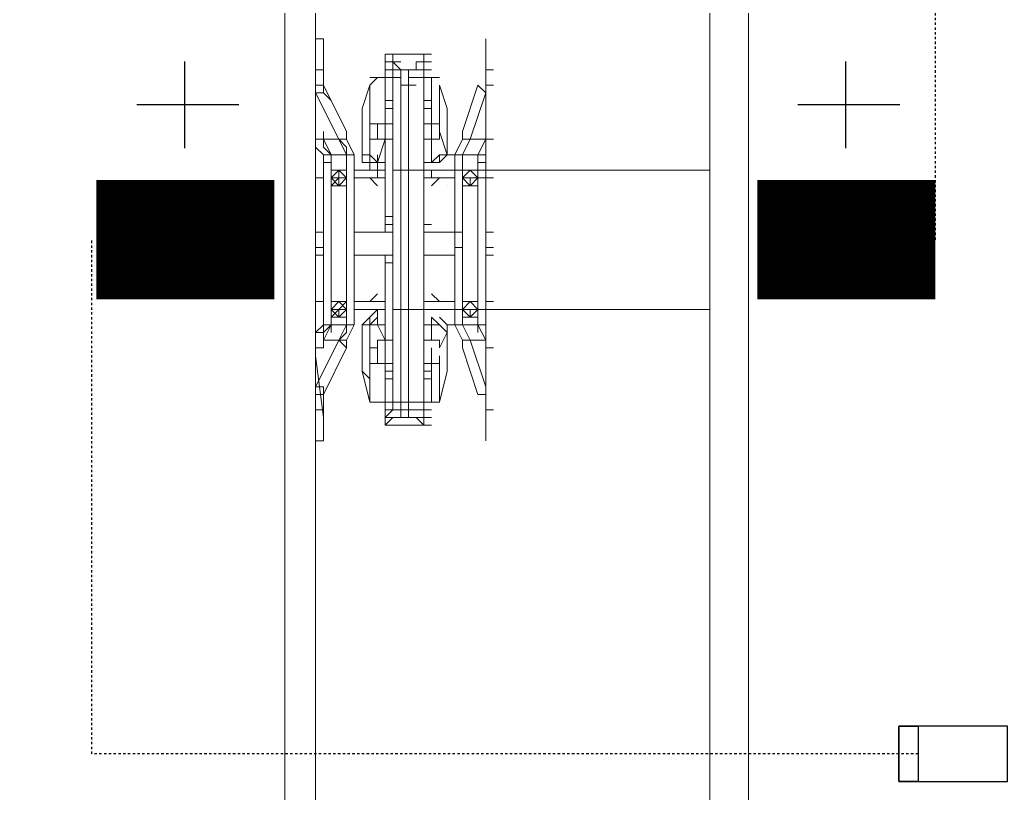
# Model space of a CAD drawing. Header units: feet. Extents: x -13743 to 68376, y -48 to 67763.
# Drawn here: x 3344.33 to 3385.46, y 2440.5 to 2472.91 of the extents above; entities that cross this region are included whole.
import ezdxf

# ---------------------------------------------------------------- set-up
doc = ezdxf.new("R2010")
doc.units = ezdxf.units.FT
doc.header["$MEASUREMENT"] = 0
doc.linetypes.add('HIDDEN', pattern=[0.375, 0.25, -0.125])
for name, color, linetype in [('E-HARN-COMP', 8, 'Continuous'), ('E-TRUNK-CABLE-POS', 6, 'HIDDEN'), ('Polarity-Text', 7, 'Continuous')]:
    doc.layers.add(name, color=color, linetype=linetype)

# ---------------------------------------------------------------- blocks, each defined once
blk = doc.blocks.new('A$C47dfd34d')
at = {"lineweight": 5}
for points in [[(5.7781, 0), (5.7781, 0.41332), (5.98142, 0.41332), (5.98142, 0)], [(6.06642, 0.41332), (6.06642, 0), (6.27141, 0), (6.27141, 0.41332)], [(6.06642, 0), (6.06642, 0.41332)], [(5.78476, 0.00667), (5.78476, 0.40665), (5.97476, 0.40665), (5.97476, 0.00667)], [(6.26475, 0.40665), (6.26475, 0.00667), (6.07475, 0.00667), (6.07475, 0.40665)], [(6.07475, 0.00667), (6.07475, 0.40665)], [(5.98142, 0.24999), (5.98309, 0.24999), (5.98309, 0.24332), (5.98309, 0.24999)], [(6.01976, 0.24332), (6.01809, 0.24332), (6.01809, 0.23999), (6.01976, 0.23999), (6.01809, 0.23999), (6.01809, 0.24332), (6.01809, 0.24999), (6.01809, 0.24332)], [(5.99809, 0.24666), (5.99642, 0.24666), (5.99809, 0.24666), (6.00476, 0.24666), (5.99809, 0.24666), (5.99642, 0.24666), (5.99809, 0.24666), (5.99809, 0.24499)], [(5.99642, 0.24499), (5.99642, 0.24332), (5.99809, 0.24332), (5.99976, 0.24332), (5.99809, 0.24332), (5.99976, 0.24332), (5.99809, 0.24332), (5.99976, 0.24332), (5.99809, 0.24332), (5.99642, 0.24332), (5.99642, 0.24499), (5.99642, 0.24666), (5.99642, 0.24499), (5.99809, 0.24499), (5.99976, 0.24332), (5.99976, 0.24166), (5.99976, 0.24332), (5.99809, 0.24499), (5.99642, 0.24499), (5.99642, 0.24666)], [(5.99642, 0.22332), (5.99476, 0.22332), (5.99642, 0.22332), (5.99476, 0.22332), (5.99476, 0.22166), (5.99309, 0.22166), (5.99309, 0.22332), (5.99142, 0.22332), (5.99142, 0.22499), (5.99142, 0.22666), (5.99142, 0.22832), (5.99142, 0.23499), (5.99309, 0.23999), (5.99309, 0.23832), (5.99309, 0.23666), (5.99309, 0.23166), (5.99309, 0.23999), (5.99476, 0.24166), (5.99642, 0.24166), (5.99642, 0.22832), (5.99309, 0.22832), (5.99309, 0.22999), (5.99309, 0.23166), (5.99309, 0.23999), (5.99142, 0.23499), (5.99142, 0.22499), (5.99309, 0.22499), (5.99476, 0.22332), (5.99309, 0.22499), (5.99476, 0.22332)], [(5.99809, 0.22166), (5.99809, 0.24332), (5.99642, 0.24332), (5.99809, 0.24332), (5.99976, 0.24332), (5.99976, 0.19166), (5.99809, 0.19166), (5.99809, 0.17166), (5.99976, 0.17166), (6.00142, 0.17166), (6.00142, 0.16999), (6.00309, 0.16999), (6.00476, 0.16999), (6.00309, 0.16999), (6.00142, 0.16999), (6.00309, 0.16999), (6.00142, 0.16999), (6.00309, 0.16999), (6.00142, 0.16999), (5.99976, 0.16999), (5.99809, 0.16999), (5.99976, 0.16999), (6.00142, 0.16999), (5.99976, 0.16999), (6.00142, 0.16999), (6.00309, 0.16999), (6.00142, 0.16999), (5.99976, 0.16999), (5.99809, 0.16999), (5.99976, 0.16999), (6.00142, 0.16999), (6.00142, 0.17166), (5.99976, 0.17166), (5.99976, 0.16833), (5.99809, 0.16833), (5.99642, 0.16666), (5.99809, 0.16666), (5.99642, 0.16666), (5.99809, 0.16833), (5.99976, 0.16833), (5.99976, 0.17166), (6.00142, 0.17166), (6.00309, 0.17166), (6.00142, 0.17166), (6.00142, 0.16999), (5.99976, 0.16999), (5.99809, 0.16999), (5.99642, 0.16999), (5.99642, 0.16833), (5.99809, 0.16833), (5.99642, 0.16666), (5.99809, 0.16833), (5.99976, 0.16833), (5.99976, 0.17166), (6.00142, 0.17166), (6.00142, 0.22166), (5.99976, 0.22166), (5.99976, 0.19166), (5.99809, 0.19166)], [(5.99642, 0.24332), (5.99642, 0.23499)], [(5.99642, 0.24332), (5.99809, 0.24332), (5.99809, 0.24166), (5.99809, 0.24332), (5.99642, 0.24332), (5.99642, 0.23499)], [(5.99642, 0.24332), (5.99642, 0.23499)], [(5.99976, 0.24166), (5.99976, 0.22166), (5.99809, 0.22166), (5.99809, 0.24166)], [(5.99809, 0.19166), (5.99809, 0.22166), (6.00142, 0.22166), (6.00142, 0.23999), (6.00309, 0.23999), (6.00142, 0.23999), (6.00142, 0.22166), (5.99976, 0.22166), (5.99976, 0.24166), (5.99809, 0.24166), (5.99809, 0.22166), (5.99809, 0.19166), (5.99976, 0.19166), (5.99976, 0.22166), (5.99976, 0.19166)], [(5.99976, 0.24166), (5.99976, 0.22166), (5.99809, 0.22166), (5.99809, 0.24166)], [(6.00142, 0.23999), (5.99976, 0.23999), (6.00142, 0.23999), (6.00142, 0.24332)], [(6.00142, 0.24332), (5.99976, 0.24332)], [(6.00642, 0.23166), (6.00642, 0.24166), (6.00476, 0.24166), (6.00642, 0.24166), (6.00642, 0.23166), (6.00642, 0.22832), (6.00809, 0.22832), (6.00809, 0.22999), (6.00809, 0.23166), (6.00809, 0.22999), (6.00809, 0.22832), (6.00642, 0.22832), (6.00642, 0.22332), (6.00809, 0.22332), (6.00809, 0.22499), (6.00976, 0.22499), (6.00976, 0.23499), (6.00809, 0.23999), (6.00809, 0.23166), (6.00642, 0.23166), (6.00476, 0.23166)], [(6.00809, 0.24166), (6.00642, 0.24166)], [(5.98309, 0.18833), (5.98476, 0.18833), (5.98309, 0.18833), (5.98309, 0.22332), (5.98476, 0.22332), (5.98476, 0.22499), (5.98809, 0.22499), (5.98642, 0.22832), (5.98809, 0.22832), (5.98976, 0.22499), (5.98809, 0.22499), (5.98809, 0.22166), (5.98809, 0.21999), (5.98809, 0.21832), (5.98809, 0.19333), (5.98809, 0.21832), (5.98809, 0.19333), (5.98642, 0.19333), (5.98476, 0.19333), (5.98476, 0.19166), (5.98642, 0.18999), (5.98642, 0.19166), (5.98809, 0.19166), (5.98809, 0.19333), (5.98642, 0.19333), (5.98476, 0.19333), (5.98476, 0.19166), (5.98642, 0.18999), (5.98642, 0.19166), (5.98809, 0.19166), (5.98809, 0.19333), (5.98809, 0.21832), (5.98642, 0.21832), (5.98809, 0.21832), (5.98809, 0.21999), (5.98642, 0.21999), (5.98809, 0.21999), (5.98809, 0.22166), (5.98642, 0.22166), (5.98809, 0.22166), (5.98809, 0.22499), (5.98976, 0.22499), (5.98809, 0.22832), (5.98809, 0.22999), (5.98809, 0.22832), (5.98642, 0.22832), (5.98809, 0.22832), (5.98809, 0.22999), (5.98309, 0.23999), (5.98309, 0.23832), (5.98142, 0.23832), (5.98642, 0.22832), (5.98809, 0.22832), (5.98976, 0.22499), (5.98809, 0.22499), (5.98809, 0.22166), (5.98809, 0.21999), (5.98642, 0.21999), (5.98642, 0.21832), (5.98476, 0.21999), (5.98476, 0.22166), (5.98476, 0.21999), (5.98642, 0.21999), (5.98642, 0.21832), (5.98476, 0.21999), (5.98476, 0.21832), (5.98476, 0.19333), (5.98476, 0.19166), (5.98476, 0.18999), (5.98642, 0.18999), (5.98809, 0.18999), (5.98809, 0.18833), (5.98976, 0.18833), (5.98809, 0.18499), (5.98642, 0.18499), (5.98142, 0.17499), (5.98309, 0.17499), (5.98309, 0.17333), (5.98809, 0.18333), (5.98642, 0.18499), (5.98809, 0.18833), (5.98476, 0.18833)], [(6.00142, 0.23999), (5.99976, 0.23999)], [(6.00976, 0.22499), (6.00809, 0.22332), (6.00976, 0.22499), (6.00976, 0.23499), (6.00809, 0.23999), (6.00809, 0.23166), (6.00642, 0.23166), (6.00642, 0.22832), (6.00642, 0.22332), (6.00476, 0.22332), (6.00642, 0.22332), (6.00809, 0.22332), (6.00809, 0.22499), (6.00976, 0.22499), (6.00809, 0.22999)], [(5.99642, 0.23666), (5.99809, 0.23666)], [(5.99642, 0.21166), (5.99642, 0.23499), (5.99809, 0.23499), (5.99642, 0.23499)], [(6.00642, 0.23666), (6.00476, 0.23666), (6.00476, 0.21166), (6.00476, 0.20832), (6.00476, 0.21166), (6.00476, 0.20999), (6.00476, 0.21166), (6.00476, 0.23499), (6.00642, 0.23499), (6.00476, 0.23499), (6.00476, 0.21166), (6.00476, 0.20999), (6.00476, 0.21166), (6.00476, 0.23666)], [(6.01142, 0.22499), (6.00976, 0.22499), (6.00976, 0.23499), (6.00976, 0.22499), (6.00809, 0.22332), (6.00976, 0.22499)], [(5.99476, 0.23166), (5.99476, 0.22832)], [(5.98809, 0.22832), (5.98809, 0.22999)], [(6.01309, 0.22999), (6.01309, 0.22832)], [(6.00476, 0.22832), (6.00642, 0.22832)], [(6.01642, 0.22332), (6.01642, 0.22499), (6.01809, 0.22499), (6.01809, 0.22666), (6.01809, 0.22499), (6.01642, 0.22499)], [(5.98809, 0.22499), (5.98976, 0.22499), (5.98976, 0.18833), (5.98809, 0.18833), (5.98976, 0.18833), (5.98809, 0.18499), (5.98809, 0.18333), (5.98642, 0.18499), (5.98309, 0.18499), (5.98309, 0.18666), (5.98476, 0.18833), (5.98309, 0.18833), (5.98476, 0.18833), (5.98309, 0.18499), (5.98642, 0.18499), (5.98809, 0.18333), (5.98309, 0.17333), (5.98309, 0.17499), (5.98142, 0.17499), (5.98642, 0.18499), (5.98309, 0.18499), (5.98476, 0.18833), (5.98809, 0.18833), (5.98642, 0.18499), (5.98809, 0.18499), (5.98809, 0.18333), (5.98809, 0.18499), (5.98976, 0.18833), (5.98809, 0.18833), (5.98976, 0.18833), (5.98976, 0.22499)], [(5.98476, 0.22166), (5.98642, 0.22166), (5.98476, 0.22166), (5.98476, 0.22332), (5.98309, 0.22332), (5.98309, 0.18833), (5.98309, 0.18666), (5.98142, 0.18666), (5.98309, 0.18833), (5.98476, 0.18833), (5.98309, 0.18833), (5.98309, 0.22332), (5.98309, 0.22499), (5.98309, 0.22332), (5.98476, 0.22332)], [(6.00809, 0.22499), (6.00642, 0.22332), (6.00642, 0.22499), (6.00642, 0.22332)], [(6.01309, 0.22166), (6.01309, 0.22499), (6.01309, 0.22166), (6.01309, 0.21999), (6.01309, 0.22166), (6.01476, 0.22166)], [(5.98476, 0.21999), (5.98476, 0.22166), (5.98642, 0.22166), (5.98642, 0.21999), (5.98476, 0.21832), (5.98476, 0.21999), (5.98476, 0.21832), (5.98642, 0.21832), (5.98642, 0.21999), (5.98809, 0.21999), (5.98642, 0.22166), (5.98476, 0.22166)], [(5.98642, 0.22166), (5.98476, 0.21999), (5.98642, 0.21832), (5.98809, 0.21999)], [(5.98642, 0.22166), (5.98476, 0.21999), (5.98642, 0.21832), (5.98809, 0.21999)], [(5.98642, 0.22166), (5.98476, 0.21999), (5.98642, 0.21832), (5.98809, 0.21999)], [(5.98642, 0.22166), (5.98476, 0.21999), (5.98642, 0.21832), (5.98809, 0.21999)], [(6.01476, 0.22166), (6.01309, 0.21999), (6.01476, 0.21832), (6.01642, 0.21999)], [(6.01476, 0.22166), (6.01309, 0.21999), (6.01476, 0.21832), (6.01642, 0.21999)], [(5.98142, 0.21999), (5.98309, 0.21999)], [(5.98142, 0.21999), (5.98309, 0.21999)], [(5.98809, 0.21999), (5.98642, 0.21999)], [(5.98976, 0.21999), (5.99642, 0.21999)], [(6.01642, 0.21999), (6.01476, 0.21999)], [(6.01476, 0.21999), (6.01642, 0.21999), (6.01476, 0.21832)], [(5.99642, 0.20832), (5.99642, 0.20999), (5.99642, 0.20832), (5.99642, 0.20999)], [(5.99809, 0.20999), (5.99642, 0.20999)], [(6.00476, 0.20832), (6.00476, 0.20999), (6.00642, 0.20999), (6.00476, 0.20999)], [(5.98309, 0.20832), (5.98142, 0.20832)], [(5.98142, 0.20832), (5.98309, 0.20832)], [(5.98976, 0.20832), (5.98976, 0.20499), (5.98976, 0.20832), (5.99809, 0.20832)], [(5.98976, 0.20832), (5.99809, 0.20832), (5.98976, 0.20832), (5.98976, 0.20499)], [(6.01142, 0.20499), (6.01142, 0.20832), (6.00476, 0.20832), (6.01142, 0.20832), (6.01309, 0.20832), (6.01142, 0.20832)], [(6.01976, 0.20832), (6.01809, 0.20832)], [(6.01976, 0.20832), (6.01809, 0.20832)], [(5.98309, 0.20499), (5.98142, 0.20499)], [(5.98309, 0.20499), (5.98142, 0.20499)], [(5.98309, 0.20333), (5.98142, 0.20333)], [(5.98309, 0.20333), (5.98142, 0.20333)], [(5.99809, 0.20333), (5.99642, 0.20333), (5.99809, 0.20333), (5.99642, 0.20333), (5.99809, 0.20333), (5.98976, 0.20333)], [(5.99809, 0.20333), (5.98976, 0.20333), (5.99809, 0.20333), (5.99642, 0.20333), (5.99809, 0.20333), (5.99642, 0.20333), (5.99809, 0.20333), (5.99642, 0.20333)], [(5.99809, 0.16833), (5.99976, 0.16833), (5.99809, 0.16833), (5.99642, 0.16666), (5.99642, 0.20333), (5.99642, 0.19999), (5.99642, 0.20166), (5.99642, 0.19999), (5.99642, 0.19833), (5.99642, 0.19499), (5.99642, 0.17999), (5.99642, 0.17666), (5.99642, 0.17833), (5.99642, 0.16833)], [(5.99642, 0.20333), (5.99642, 0.19999), (5.99642, 0.20333), (5.99809, 0.20333), (5.99642, 0.20333), (5.99809, 0.20333), (5.99642, 0.20333), (5.99642, 0.19999), (5.99642, 0.17833), (5.99809, 0.17833), (5.99642, 0.17833), (5.99642, 0.19999), (5.99642, 0.20166)], [(5.99642, 0.19999), (5.99642, 0.20333)], [(6.01976, 0.20499), (6.01809, 0.20499)], [(6.01976, 0.20333), (6.01809, 0.20333)], [(5.99476, 0.19499), (5.99309, 0.19333)], [(5.98309, 0.19333), (5.98142, 0.19333)], [(5.98309, 0.19333), (5.98142, 0.19333)], [(5.98642, 0.19166), (5.98809, 0.19333), (5.98476, 0.19333), (5.98642, 0.19333), (5.98809, 0.19166), (5.98642, 0.19166), (5.98476, 0.18999)], [(5.98642, 0.19333), (5.98476, 0.19166), (5.98642, 0.18999), (5.98809, 0.19166)], [(5.98642, 0.19333), (5.98476, 0.19166), (5.98642, 0.18999), (5.98809, 0.19166)], [(5.98642, 0.19333), (5.98476, 0.19166), (5.98642, 0.18999), (5.98809, 0.19166)], [(5.98642, 0.19333), (5.98476, 0.19166), (5.98642, 0.18999), (5.98809, 0.19166)], [(5.99642, 0.19333), (5.98976, 0.19333)], [(5.99642, 0.19333), (5.98976, 0.19333)], [(6.01142, 0.19333), (6.00476, 0.19333)], [(6.01476, 0.19333), (6.01309, 0.19166), (6.01476, 0.18999), (6.01642, 0.19166)], [(6.01476, 0.19333), (6.01309, 0.19166), (6.01476, 0.18999), (6.01642, 0.19166)], [(6.01976, 0.19333), (6.01809, 0.19333)], [(5.98809, 0.19166), (5.98642, 0.19166)], [(5.99809, 0.19166), (5.99809, 0.17166), (5.99976, 0.17166), (5.99976, 0.19166), (6.00142, 0.19166), (5.99976, 0.19166), (5.99976, 0.17166), (5.99809, 0.17166)], [(6.01642, 0.19166), (6.01476, 0.19166)], [(5.98476, 0.18833), (5.98309, 0.18833), (5.98142, 0.18666), (5.98309, 0.18833), (5.98476, 0.18833), (5.98476, 0.18666), (5.98476, 0.18833), (5.98476, 0.18999)], [(5.99142, 0.18833), (5.99142, 0.17833), (5.99309, 0.17166), (5.99142, 0.17833), (5.99142, 0.18833), (5.99309, 0.18833), (5.99476, 0.18999), (5.99309, 0.18833), (5.99142, 0.18833), (5.99142, 0.17833)], [(5.99309, 0.18833), (5.99309, 0.18666), (5.99309, 0.18833), (5.99476, 0.18833), (5.99476, 0.18999), (5.99309, 0.18833), (5.99476, 0.18999)], [(6.00476, 0.18833), (6.00642, 0.18833), (6.00642, 0.18999), (6.00809, 0.18833), (6.00642, 0.18999), (6.00642, 0.18833)], [(6.00642, 0.18999), (6.00809, 0.18833)], [(5.99309, 0.18833), (5.99142, 0.18833), (5.99142, 0.17833), (5.99142, 0.18833)], [(6.00642, 0.18499), (6.00476, 0.18499), (6.00642, 0.18499), (6.00809, 0.18499), (6.00809, 0.18333), (6.00976, 0.18666), (6.00809, 0.18833), (6.00642, 0.18833)], [(6.00809, 0.18333), (6.00976, 0.18666), (6.00809, 0.18833), (6.00642, 0.18833), (6.00642, 0.18499), (6.00809, 0.18499)], [(6.00809, 0.17166), (6.00976, 0.17833), (6.00976, 0.18833), (6.00976, 0.18666), (6.00976, 0.18833), (6.00976, 0.17833)], [(6.01809, 0.18666), (6.01809, 0.18833), (6.01642, 0.18833), (6.01809, 0.18499), (6.01476, 0.18499), (6.01809, 0.17499), (6.01809, 0.17333), (6.01642, 0.17333), (6.01309, 0.18333), (6.01309, 0.18499), (6.01476, 0.18499), (6.01309, 0.18833), (6.01809, 0.18833), (6.01809, 0.18666), (6.01809, 0.18833)], [(5.98142, 0.18333), (5.98309, 0.18333), (5.98309, 0.18499), (5.98309, 0.18333)], [(5.98142, 0.18333), (5.98309, 0.18333), (5.98309, 0.18499), (5.98309, 0.18333)], [(6.01809, 0.18333), (6.01809, 0.18499), (6.01809, 0.18333), (6.01976, 0.18333)], [(5.99476, 0.18333), (5.99476, 0.17999)], [(6.00476, 0.17999), (6.00642, 0.17999), (6.00642, 0.18333), (6.00642, 0.17999)], [(5.99309, 0.17166), (5.99309, 0.17999), (5.99642, 0.17999), (5.99642, 0.17166)], [(5.99309, 0.17166), (5.99309, 0.17999), (5.99642, 0.17999), (5.99642, 0.17166)], [(6.00476, 0.17166), (6.00476, 0.16833), (6.00642, 0.16833), (6.00476, 0.16833), (6.00476, 0.16999), (6.00642, 0.16999), (6.00476, 0.16999), (6.00476, 0.16833), (6.00476, 0.17166), (6.00642, 0.17166), (6.00642, 0.17999), (6.00809, 0.17999), (6.00809, 0.18166), (6.00809, 0.17999), (6.00809, 0.17166), (6.00642, 0.17166)], [(6.00809, 0.17166), (6.00642, 0.17166), (6.00642, 0.17999), (6.00809, 0.17999)], [(5.99642, 0.17833), (5.99642, 0.16833)], [(5.99809, 0.17666), (5.99642, 0.17666)], [(5.98142, 0.17333), (5.98309, 0.17333), (5.98309, 0.17166), (5.98309, 0.17333)], [(6.01809, 0.17333), (6.01809, 0.17166), (6.01809, 0.16999), (6.01809, 0.16333), (6.01809, 0.17166)], [(6.01976, 0.16999), (6.01809, 0.16999)], [(6.00142, 0.16833), (5.99976, 0.16833), (5.99809, 0.16833), (5.99976, 0.16833)], [(6.00309, 0.16833), (6.00476, 0.16666), (6.00642, 0.16666), (6.00476, 0.16666)]]:
    blk.add_lwpolyline(points, close=True, dxfattribs=at)
for points in [[(5.98309, 0.24332), (5.98309, 0.24999), (5.98142, 0.24999)], [(5.98309, 0.24332), (5.98309, 0.24999), (5.98142, 0.24999)], [(6.01809, 0.24999), (6.01809, 0.16333)], [(6.00142, 0.24166), (6.00309, 0.24166), (6.00142, 0.24166), (6.00142, 0.24332), (6.00309, 0.24332), (6.00309, 0.24499), (6.00309, 0.24332), (6.00142, 0.24332), (5.99976, 0.24332), (5.99809, 0.24332), (5.99976, 0.24332), (5.99809, 0.24332), (5.99976, 0.24332), (6.00142, 0.24332), (5.99976, 0.24332), (5.99809, 0.24332), (5.99976, 0.24332), (5.99809, 0.24332), (5.99976, 0.24332), (6.00142, 0.24332), (5.99976, 0.24332), (5.99809, 0.24499), (5.99642, 0.24499), (5.99809, 0.24499), (5.99642, 0.24499), (5.99642, 0.24666), (5.99642, 0.24499), (5.99809, 0.24499), (5.99976, 0.24332), (5.99976, 0.24166), (5.99809, 0.24166), (5.99642, 0.24166), (5.99309, 0.24166), (5.99642, 0.24166), (5.99809, 0.24166), (5.99809, 0.24332), (5.99642, 0.24332), (5.99642, 0.23499), (5.99642, 0.24499), (5.99809, 0.24499), (5.99976, 0.24332), (5.99809, 0.24332), (5.99809, 0.24499), (5.99809, 0.24666), (6.00309, 0.24666)], [(5.99976, 0.24499), (5.99809, 0.24499), (5.99642, 0.24499), (5.99809, 0.24499), (5.99976, 0.24499), (5.99809, 0.24499), (5.99642, 0.24499), (5.99809, 0.24499), (5.99642, 0.24499), (5.99642, 0.24666), (5.99809, 0.24666), (5.99642, 0.24666), (5.99642, 0.24499), (5.99642, 0.24666), (5.99809, 0.24666), (6.00476, 0.24666), (6.00476, 0.24499), (6.00642, 0.24499), (6.00476, 0.24499), (6.00476, 0.24666), (6.00642, 0.24666)], [(5.99642, 0.24666), (5.99809, 0.24666), (5.99809, 0.24499), (5.99976, 0.24332), (6.00142, 0.24332), (6.00309, 0.24332), (6.00142, 0.24332), (6.00309, 0.24332), (6.00309, 0.24499), (6.00476, 0.24499), (6.00476, 0.24666), (6.00476, 0.24499), (6.00309, 0.24499), (6.00476, 0.24499), (6.00476, 0.24666), (6.00476, 0.24499), (6.00476, 0.24666), (6.00476, 0.24499), (6.00309, 0.24499), (6.00309, 0.24332), (6.00142, 0.24332), (6.00142, 0.24166), (6.00309, 0.24166), (6.00142, 0.24166), (6.00142, 0.24332), (6.00309, 0.24332), (6.00142, 0.24332), (5.99976, 0.24332), (6.00142, 0.24332), (5.99976, 0.24332), (6.00142, 0.24332), (6.00309, 0.24332), (6.00476, 0.24332), (6.00476, 0.24166), (6.00476, 0.24332), (6.00476, 0.24499), (6.00476, 0.24332), (6.00309, 0.24332), (6.00142, 0.24332), (6.00142, 0.23999), (6.00142, 0.24332), (5.99976, 0.24332), (6.00142, 0.24332), (5.99976, 0.24332), (6.00142, 0.24332), (5.99976, 0.24332), (6.00142, 0.24332), (5.99976, 0.24332), (5.99809, 0.24332), (5.99976, 0.24332), (5.99809, 0.24499), (5.99976, 0.24332), (5.99809, 0.24332), (5.99642, 0.24332), (5.99642, 0.24499)], [(5.99642, 0.24499), (5.99642, 0.24499)], [(5.99642, 0.24499), (5.99642, 0.24499)], [(5.99642, 0.24499), (5.99642, 0.24499)], [(6.00476, 0.24499), (6.00476, 0.24499)], [(6.00476, 0.24499), (6.00476, 0.24499)], [(6.00476, 0.24499), (6.00476, 0.24499)], [(6.00476, 0.24499), (6.00476, 0.24499)], [(5.98142, 0.24332), (5.98309, 0.24332), (5.98142, 0.24332)], [(5.98309, 0.18666), (5.98309, 0.18833), (5.98309, 0.18666), (5.98309, 0.18833), (5.98476, 0.18833), (5.98809, 0.18833), (5.98642, 0.18499), (5.98809, 0.18666), (5.98809, 0.18833), (5.98476, 0.18833), (5.98476, 0.18999), (5.98642, 0.18999), (5.98809, 0.18999), (5.98809, 0.19166), (5.98809, 0.19333), (5.98642, 0.19333), (5.98476, 0.19333), (5.98476, 0.21832), (5.98476, 0.19333), (5.98642, 0.19333), (5.98809, 0.19333), (5.98809, 0.19166), (5.98642, 0.19166), (5.98809, 0.19166), (5.98642, 0.19166), (5.98809, 0.19166), (5.98642, 0.19166), (5.98809, 0.19166), (5.98642, 0.19166), (5.98809, 0.19166), (5.98642, 0.19166), (5.98476, 0.19166), (5.98476, 0.19333), (5.98476, 0.21832), (5.98476, 0.21999), (5.98476, 0.22166), (5.98476, 0.22332), (5.98476, 0.22499), (5.98309, 0.22499), (5.98142, 0.22666), (5.98309, 0.22499), (5.98476, 0.22499), (5.98309, 0.22832), (5.98142, 0.22832), (5.98309, 0.22832), (5.98142, 0.22832), (5.98309, 0.22832), (5.98309, 0.22999), (5.98309, 0.22832), (5.98642, 0.22832), (5.98809, 0.22832), (5.98809, 0.22999), (5.98309, 0.23999), (5.98142, 0.23999), (5.98309, 0.23999), (5.98309, 0.24332), (5.98309, 0.23999), (5.98309, 0.23832), (5.98142, 0.23832), (5.98642, 0.22832), (5.98809, 0.22499), (5.98476, 0.22499), (5.98476, 0.22332), (5.98476, 0.22166), (5.98476, 0.21999), (5.98476, 0.21832), (5.98642, 0.21832), (5.98476, 0.21832), (5.98642, 0.21832), (5.98809, 0.21832), (5.98809, 0.21999), (5.98809, 0.22166), (5.98642, 0.22166), (5.98476, 0.22166), (5.98476, 0.21999), (5.98476, 0.21832), (5.98642, 0.21832), (5.98809, 0.21832), (5.98809, 0.21999), (5.98809, 0.22166), (5.98642, 0.22166), (5.98809, 0.22166), (5.98809, 0.21999), (5.98642, 0.21999), (5.98809, 0.21999), (5.98642, 0.21999), (5.98476, 0.21999), (5.98642, 0.21832), (5.98642, 0.21999), (5.98809, 0.21999), (5.98809, 0.22166), (5.98642, 0.22166), (5.98476, 0.22166), (5.98642, 0.22166), (5.98809, 0.22166), (5.98809, 0.22499), (5.98976, 0.22499), (5.98976, 0.18833), (5.98809, 0.18833), (5.98809, 0.18999), (5.98642, 0.18999), (5.98476, 0.18999), (5.98476, 0.19166), (5.98476, 0.19333), (5.98642, 0.19333), (5.98476, 0.19333)], [(5.98142, 0.24332), (5.98309, 0.24332), (5.98142, 0.24332)], [(5.98142, 0.24332), (5.98309, 0.24332), (5.98142, 0.24332)], [(5.98142, 0.24332), (5.98309, 0.24332), (5.98142, 0.24332)], [(5.98309, 0.24332), (5.98309, 0.23999)], [(5.98309, 0.24332), (5.98309, 0.23999)], [(5.99309, 0.24166), (5.99642, 0.24166), (5.99642, 0.23166), (5.99309, 0.23166), (5.99309, 0.23999), (5.99142, 0.23499), (5.99142, 0.22499), (5.99309, 0.22499), (5.99309, 0.22999), (5.99309, 0.22832), (5.99642, 0.22832), (5.99476, 0.22332), (5.99309, 0.22332), (5.99309, 0.22499), (5.99476, 0.22332), (5.99476, 0.22499), (5.99476, 0.22332), (5.99309, 0.22499), (5.99476, 0.22332), (5.99309, 0.22499), (5.99142, 0.22499), (5.99142, 0.23499), (5.99142, 0.22499), (5.99309, 0.22499), (5.99309, 0.22666), (5.99309, 0.22499), (5.99309, 0.22166), (5.99642, 0.22166), (5.99476, 0.22166), (5.99476, 0.21999), (5.99642, 0.21999), (5.98976, 0.21999), (5.99309, 0.21999), (5.99476, 0.21832), (5.99309, 0.21999), (5.98976, 0.21999), (5.99642, 0.21999), (5.99476, 0.21999), (5.99476, 0.22166), (5.99642, 0.22166), (5.99476, 0.22166), (5.99642, 0.22166), (5.99476, 0.22166), (5.99642, 0.22166), (5.99476, 0.22166), (5.99642, 0.22166), (5.98976, 0.22166), (5.99642, 0.22166), (5.99476, 0.22166), (5.99642, 0.22166)], [(5.99809, 0.23166), (5.99642, 0.23166), (5.99809, 0.23166), (5.99642, 0.23166), (5.99309, 0.23166), (5.99309, 0.22999), (5.99309, 0.22332), (5.99476, 0.22332), (5.99642, 0.22832), (5.99476, 0.22332), (5.99309, 0.22332), (5.99309, 0.22999), (5.99309, 0.22332), (5.99476, 0.22332), (5.99642, 0.22832), (5.99809, 0.22832), (5.99642, 0.22832), (5.99309, 0.22832), (5.99309, 0.22999), (5.99309, 0.23166), (5.99642, 0.23166), (5.99642, 0.24166), (5.99642, 0.23166), (5.99309, 0.23166), (5.99309, 0.22999), (5.99309, 0.22832), (5.99642, 0.22832), (5.99809, 0.22832)], [(6.00309, 0.16666), (5.99809, 0.16666), (5.99976, 0.16666), (5.99809, 0.16666), (5.99642, 0.16666), (5.99809, 0.16833), (5.99976, 0.16833), (5.99809, 0.16833), (5.99642, 0.16666), (5.99809, 0.16666), (5.99976, 0.16666), (5.99809, 0.16666), (6.00476, 0.16666), (6.00309, 0.16833), (6.00142, 0.16833), (5.99976, 0.16833), (5.99976, 0.16999), (6.00142, 0.16999), (6.00309, 0.16999), (6.00142, 0.16999), (5.99976, 0.16999), (5.99809, 0.16999), (5.99976, 0.16999), (6.00142, 0.16999), (6.00309, 0.16999), (6.00142, 0.16999), (6.00309, 0.16999), (6.00476, 0.16999), (6.00309, 0.16999), (6.00142, 0.16999), (5.99976, 0.16999), (5.99809, 0.16999), (5.99976, 0.16999), (5.99809, 0.16999), (5.99976, 0.16999), (6.00142, 0.16999), (6.00142, 0.17166), (6.00309, 0.17166), (6.00142, 0.17166), (6.00142, 0.22166), (6.00142, 0.24166), (6.00476, 0.24166), (6.00476, 0.22166), (6.00142, 0.22166), (6.00142, 0.19166), (6.00476, 0.19166), (6.00476, 0.22166), (6.00642, 0.22166), (6.00809, 0.22166), (6.00976, 0.22166), (6.00809, 0.22166), (6.00642, 0.22166), (6.00476, 0.22166), (6.00642, 0.22166), (6.00642, 0.21999), (6.00476, 0.21999), (6.01142, 0.21999), (6.00476, 0.21999)], [(6.06642, 0.22166), (6.00476, 0.22166), (6.00476, 0.19166), (6.00142, 0.19166), (5.99976, 0.19166), (5.99976, 0.17166), (5.99809, 0.17166), (5.99809, 0.19166), (5.99809, 0.22166), (5.99976, 0.22166), (6.00142, 0.22166), (6.00142, 0.23999), (6.00309, 0.23999), (6.00142, 0.23999), (6.00142, 0.22166), (6.00476, 0.22166), (6.00476, 0.24166), (6.00142, 0.24166), (6.00142, 0.22166)], [(6.00142, 0.24332), (6.00309, 0.24332), (6.00142, 0.24332)], [(6.00142, 0.24332), (6.00309, 0.24332)], [(6.00142, 0.24332), (6.00309, 0.24332)], [(6.00142, 0.24332), (6.00309, 0.24332), (6.00142, 0.24332)], [(6.00309, 0.24332), (6.00476, 0.24332), (6.00309, 0.24332), (6.00476, 0.24332), (6.00476, 0.23499), (6.00476, 0.24332), (6.00309, 0.24332), (6.00142, 0.24332)], [(6.00309, 0.24332), (6.00476, 0.24332)], [(6.00309, 0.24332), (6.00476, 0.24332)], [(6.00309, 0.24332), (6.00476, 0.24332)], [(6.00309, 0.24332), (6.00476, 0.24332)], [(6.00476, 0.24332), (6.00642, 0.24332)], [(6.00476, 0.24332), (6.00642, 0.24332)], [(6.00476, 0.24332), (6.00642, 0.24332)], [(6.00476, 0.23499), (6.00476, 0.24332)], [(6.00476, 0.24332), (6.00476, 0.23499)], [(6.00476, 0.24332), (6.00642, 0.24332)], [(6.00476, 0.24332), (6.00642, 0.24332)], [(6.00476, 0.24332), (6.00642, 0.24332)], [(6.01809, 0.24332), (6.01809, 0.24332)], [(5.98476, 0.18666), (5.98476, 0.18833), (5.98309, 0.18833), (5.98309, 0.22332), (5.98309, 0.22499), (5.98309, 0.22332), (5.98476, 0.22332), (5.98476, 0.22499), (5.98809, 0.22499), (5.98642, 0.22832), (5.98809, 0.22666), (5.98809, 0.22499), (5.98476, 0.22499), (5.98309, 0.22666), (5.98309, 0.22832), (5.98476, 0.22832), (5.98642, 0.22832), (5.98809, 0.22832), (5.98809, 0.22999), (5.98642, 0.23332), (5.98476, 0.23666), (5.98309, 0.23832), (5.98309, 0.23999), (5.98309, 0.23832), (5.98142, 0.23832), (5.98642, 0.22832), (5.98809, 0.22832), (5.98976, 0.22499), (5.98809, 0.22499), (5.98976, 0.22499), (5.98976, 0.18833), (5.98809, 0.18833), (5.98809, 0.18999), (5.98809, 0.19166), (5.98642, 0.19166)], [(5.98309, 0.23999), (5.98142, 0.23999)], [(5.98309, 0.23999), (5.98309, 0.23832), (5.98142, 0.23832)], [(5.98309, 0.23999), (5.98142, 0.23999)], [(5.98309, 0.23999), (5.98309, 0.23999)], [(5.98309, 0.23999), (5.98309, 0.23999)], [(5.98309, 0.23999), (5.98309, 0.23999)], [(5.98309, 0.23999), (5.98809, 0.22999), (5.98809, 0.22832), (5.98642, 0.22832)], [(5.99476, 0.22499), (5.99476, 0.22332), (5.99309, 0.22499), (5.99476, 0.22332), (5.99309, 0.22499), (5.99142, 0.22499), (5.99142, 0.23499), (5.99309, 0.23999)], [(5.99476, 0.23999), (5.99476, 0.23999)], [(5.99476, 0.23999), (5.99476, 0.23999)], [(5.99476, 0.23999), (5.99476, 0.23999)], [(6.00976, 0.18833), (6.00976, 0.17833), (6.00976, 0.18833), (6.00809, 0.18999), (6.00976, 0.18833), (6.01142, 0.18833), (6.01309, 0.18833), (6.01142, 0.18833), (6.01309, 0.18499), (6.01476, 0.18499), (6.01809, 0.18499), (6.01642, 0.18833), (6.01642, 0.18666), (6.01642, 0.18833), (6.01642, 0.18999), (6.01642, 0.18833), (6.01809, 0.18833), (6.01809, 0.22332), (6.01809, 0.22499), (6.01809, 0.22332), (6.01642, 0.22332), (6.01809, 0.22332), (6.01809, 0.18833), (6.01642, 0.18833), (6.01309, 0.18833), (6.01476, 0.18499), (6.01309, 0.18499), (6.01309, 0.18333), (6.01642, 0.17333), (6.01809, 0.17333), (6.01809, 0.17499), (6.01476, 0.18499), (6.01309, 0.18499), (6.01309, 0.18333), (6.01309, 0.18499), (6.01142, 0.18833), (6.01309, 0.18833), (6.01309, 0.18999), (6.01309, 0.18833), (6.01142, 0.18833), (6.01142, 0.22499), (6.01309, 0.22499), (6.01142, 0.22499), (6.01309, 0.22832), (6.01476, 0.22832), (6.01809, 0.23832), (6.01642, 0.23999), (6.01309, 0.22999), (6.01309, 0.22832), (6.01476, 0.22832), (6.01309, 0.22499), (6.01642, 0.22499), (6.01809, 0.22832), (6.01476, 0.22832), (6.01809, 0.22832), (6.01809, 0.22999), (6.01809, 0.22832), (6.01976, 0.22832), (6.01809, 0.22832), (6.01642, 0.22499), (6.01309, 0.22499), (6.01476, 0.22832), (6.01309, 0.22832), (6.01309, 0.22999), (6.01642, 0.23999), (6.01809, 0.23832), (6.01476, 0.22832), (6.01309, 0.22832), (6.01142, 0.22499), (6.01309, 0.22499), (6.01142, 0.22499), (6.01142, 0.18833)], [(6.01809, 0.23999), (6.01809, 0.23999)], [(6.01809, 0.23999), (6.01809, 0.23999)], [(5.98642, 0.22832), (5.98142, 0.23832)], [(5.99309, 0.22499), (5.99142, 0.22499), (5.99142, 0.23499), (5.99142, 0.22499), (5.99309, 0.22499), (5.99309, 0.22666)], [(5.99309, 0.23499), (5.99309, 0.23499)], [(5.99309, 0.23499), (5.99309, 0.23499)], [(5.99309, 0.23499), (5.99309, 0.23499)], [(5.99642, 0.23666), (5.99642, 0.20999), (5.99642, 0.23666)], [(5.99642, 0.23666), (5.99809, 0.23666), (5.99642, 0.23666), (5.99642, 0.21166), (5.99809, 0.21166), (5.99642, 0.21166), (5.99642, 0.23666), (5.99642, 0.21166), (5.99809, 0.21166), (5.99642, 0.21166), (5.99642, 0.20832), (5.99642, 0.20999), (5.99642, 0.21166), (5.99642, 0.20999), (5.99809, 0.20999), (5.99642, 0.20999), (5.99809, 0.20999), (5.99642, 0.20999), (5.99809, 0.20999), (5.99642, 0.20999), (5.99642, 0.21166), (5.99642, 0.20999), (5.99809, 0.20999), (5.99642, 0.20999), (5.99642, 0.20832), (5.99642, 0.21166), (5.99642, 0.20999), (5.99642, 0.21166), (5.99642, 0.20832), (5.99642, 0.20999), (5.99642, 0.20832), (5.99642, 0.20999), (5.99809, 0.20999), (5.99642, 0.20999), (5.99642, 0.20832), (5.99642, 0.21166), (5.99642, 0.23499), (5.99809, 0.23499)], [(6.00809, 0.23499), (6.00809, 0.23499)], [(6.00809, 0.23499), (6.00809, 0.23499)], [(5.99476, 0.22832), (5.99476, 0.23166)], [(5.98309, 0.22832), (5.98309, 0.22999)], [(5.98309, 0.22832), (5.98309, 0.22999)], [(5.98309, 0.22832), (5.98476, 0.22499), (5.98309, 0.22499), (5.98142, 0.22666)], [(5.98309, 0.22832), (5.98476, 0.22499), (5.98309, 0.22499), (5.98142, 0.22666)], [(5.98309, 0.22832), (5.98642, 0.22832)], [(5.98309, 0.22832), (5.98642, 0.22832)], [(6.00976, 0.22666), (6.00976, 0.22499)], [(6.00976, 0.22666), (6.00976, 0.22499)], [(5.98642, 0.22499), (5.98642, 0.22499)], [(5.98642, 0.22499), (5.98642, 0.22499)], [(5.98642, 0.22499), (5.98642, 0.22499)], [(5.98642, 0.22499), (5.98642, 0.22499)], [(5.98809, 0.22499), (5.98809, 0.22499)], [(5.98809, 0.22499), (5.98809, 0.22499)], [(5.98809, 0.22499), (5.98809, 0.22499)], [(6.01142, 0.22499), (6.01142, 0.22499)], [(6.01142, 0.22499), (6.01142, 0.22499)], [(6.01309, 0.22499), (6.01309, 0.22499)], [(6.01476, 0.19333), (6.01309, 0.19333), (6.01309, 0.21832), (6.01309, 0.21999), (6.01309, 0.22166), (6.01476, 0.22166), (6.01642, 0.22166), (6.01642, 0.21999), (6.01642, 0.21832), (6.01476, 0.21832), (6.01309, 0.21832), (6.01309, 0.21999), (6.01476, 0.21999), (6.01642, 0.21999), (6.01476, 0.21999), (6.01642, 0.21999), (6.01476, 0.21999), (6.01642, 0.21999), (6.01476, 0.21999), (6.01642, 0.21999), (6.01476, 0.21999), (6.01642, 0.21999), (6.01642, 0.22166), (6.01642, 0.22332)], [(6.01642, 0.22166), (6.01642, 0.22332)], [(5.98476, 0.22166), (5.98476, 0.22166)], [(5.98476, 0.22166), (5.98476, 0.22166)], [(5.98642, 0.22166), (5.98476, 0.22166)], [(5.98476, 0.22166), (5.98642, 0.22166)], [(5.98476, 0.22166), (5.98476, 0.21999)], [(5.98476, 0.22166), (5.98476, 0.22166)], [(5.98476, 0.22166), (5.98476, 0.21999)], [(5.98476, 0.22166), (5.98476, 0.22166)], [(5.98642, 0.22166), (5.98642, 0.22166)], [(5.98642, 0.22166), (5.98642, 0.22166)], [(5.98642, 0.22166), (5.98642, 0.22166)], [(5.98642, 0.22166), (5.98642, 0.22166)], [(5.98642, 0.22166), (5.98642, 0.22166)], [(5.98809, 0.22166), (5.98809, 0.22166)], [(5.98809, 0.22166), (5.98809, 0.22166)], [(5.98809, 0.22166), (5.98809, 0.22166)], [(5.98809, 0.22166), (5.98809, 0.22166)], [(5.99976, 0.16833), (5.99976, 0.19166), (6.00142, 0.19166), (6.00142, 0.22166), (6.00142, 0.19166), (6.00476, 0.19166)], [(6.00142, 0.19166), (6.00142, 0.22166), (6.00142, 0.19166)], [(6.00976, 0.22166), (6.00976, 0.22166)], [(6.01642, 0.22166), (6.01309, 0.22166), (6.01309, 0.21999), (6.01476, 0.21999)], [(6.01309, 0.22166), (6.01309, 0.22166)], [(6.01309, 0.22166), (6.01309, 0.22166)], [(6.01476, 0.22166), (6.01476, 0.22166)], [(6.01642, 0.22166), (6.01642, 0.21999), (6.01476, 0.21832), (6.01476, 0.21999)], [(6.01476, 0.22166), (6.01642, 0.22166), (6.01476, 0.22166)], [(6.01476, 0.22166), (6.01476, 0.22166)], [(6.01642, 0.22166), (6.01642, 0.21999)], [(6.01642, 0.22166), (6.01642, 0.22166)], [(6.01642, 0.22166), (6.01642, 0.22166)], [(5.98476, 0.21999), (5.98476, 0.21999)], [(5.98476, 0.21999), (5.98476, 0.21999)], [(5.98476, 0.21999), (5.98476, 0.21999)], [(5.98476, 0.21999), (5.98476, 0.21999)], [(5.98476, 0.21832), (5.98476, 0.21832)], [(5.98476, 0.21832), (5.98476, 0.21832)], [(5.98476, 0.21832), (5.98476, 0.21832)], [(5.98476, 0.21832), (5.98476, 0.21832)], [(5.98642, 0.21999), (5.98809, 0.21999)], [(5.98642, 0.21999), (5.98809, 0.21999)], [(5.98642, 0.21999), (5.98809, 0.21999)], [(5.98642, 0.21999), (5.98809, 0.21999)], [(5.98642, 0.21999), (5.98809, 0.21999)], [(5.98642, 0.21999), (5.98809, 0.21999)], [(5.98642, 0.21999), (5.98809, 0.21999)], [(5.98642, 0.21999), (5.98809, 0.21999)], [(5.98642, 0.21999), (5.98809, 0.21999)], [(5.98642, 0.21999), (5.98809, 0.21999)], [(5.98642, 0.21999), (5.98809, 0.21999)], [(5.98642, 0.21999), (5.98809, 0.21999)], [(5.98642, 0.21999), (5.98809, 0.21999)], [(5.98642, 0.21999), (5.98809, 0.21999)], [(5.98642, 0.21999), (5.98809, 0.21999)], [(5.98642, 0.21999), (5.98809, 0.21999)], [(5.98642, 0.21999), (5.98809, 0.21999)], [(5.98642, 0.21999), (5.98809, 0.21999)], [(5.98642, 0.21999), (5.98809, 0.21999)], [(5.98642, 0.21999), (5.98809, 0.21999)], [(5.98642, 0.21999), (5.98809, 0.21999)], [(5.98642, 0.21999), (5.98809, 0.21999)], [(5.98642, 0.21999), (5.98809, 0.21999)], [(5.98642, 0.21999), (5.98809, 0.21999)], [(5.98642, 0.21832), (5.98642, 0.21832)], [(5.98642, 0.21832), (5.98642, 0.21832)], [(5.98642, 0.21832), (5.98642, 0.21832)], [(5.98642, 0.21832), (5.98642, 0.21832)], [(5.98809, 0.21999), (5.98809, 0.21999)], [(5.98809, 0.21999), (5.98809, 0.21999)], [(5.98809, 0.21999), (5.98809, 0.21999)], [(5.98809, 0.21999), (5.98809, 0.21999)], [(5.98809, 0.21832), (5.98809, 0.21832)], [(5.98809, 0.21832), (5.98809, 0.21832)], [(5.98809, 0.21832), (5.98809, 0.21832)], [(5.98809, 0.21832), (5.98809, 0.21832)], [(6.01142, 0.21999), (6.00809, 0.21999), (6.00642, 0.21832)], [(6.00976, 0.21832), (6.00976, 0.21832)], [(6.01809, 0.21999), (6.01976, 0.21999), (6.01809, 0.21999), (6.01642, 0.21999), (6.01642, 0.21832), (6.01642, 0.19333), (6.01309, 0.19333), (6.01309, 0.19166), (6.01309, 0.19333), (6.01309, 0.19166), (6.01476, 0.19166), (6.01476, 0.18999), (6.01642, 0.19166), (6.01642, 0.19333), (6.01642, 0.21832), (6.01476, 0.21832), (6.01309, 0.21832), (6.01309, 0.19333), (6.01476, 0.19333), (6.01642, 0.19333), (6.01642, 0.19166), (6.01642, 0.18999), (6.01476, 0.18999), (6.01309, 0.18999), (6.01309, 0.19166), (6.01476, 0.19166), (6.01476, 0.18999), (6.01642, 0.19166), (6.01642, 0.18999), (6.01476, 0.18999), (6.01309, 0.18999), (6.01309, 0.19166), (6.01309, 0.19333), (6.01476, 0.19333), (6.01642, 0.19333), (6.01642, 0.19166), (6.01809, 0.19166), (6.01642, 0.19166), (6.01476, 0.19166), (6.01642, 0.19166), (6.01476, 0.19166), (6.01642, 0.19166), (6.01476, 0.19166), (6.01642, 0.19166), (6.01476, 0.19166), (6.01642, 0.19166), (6.01476, 0.19166), (6.01642, 0.19166), (6.01642, 0.19333), (6.01476, 0.19333), (6.01642, 0.19333)], [(6.01309, 0.21999), (6.01309, 0.21999)], [(6.01309, 0.21999), (6.01476, 0.21999)], [(6.01309, 0.21999), (6.01309, 0.21999)], [(6.01309, 0.21832), (6.01309, 0.21832)], [(6.01309, 0.21832), (6.01309, 0.21832)], [(6.01476, 0.21999), (6.01642, 0.21999)], [(6.01476, 0.21999), (6.01642, 0.21999)], [(6.01476, 0.21999), (6.01642, 0.21999)], [(6.01476, 0.21999), (6.01642, 0.21999)], [(6.01476, 0.21999), (6.01642, 0.21999)], [(6.01476, 0.21999), (6.01642, 0.21999)], [(6.01476, 0.21832), (6.01476, 0.21832)], [(6.01476, 0.21832), (6.01476, 0.21832)], [(6.01642, 0.21999), (6.01642, 0.21999)], [(6.01642, 0.21999), (6.01642, 0.21999)], [(6.01642, 0.21832), (6.01642, 0.21832)], [(6.01642, 0.21832), (6.01642, 0.21832)], [(5.99642, 0.20999), (5.99809, 0.20999)], [(5.99642, 0.20999), (5.99809, 0.20999)], [(5.99642, 0.20999), (5.99809, 0.20999)], [(5.99642, 0.20999), (5.99809, 0.20999)], [(5.99642, 0.20999), (5.99809, 0.20999)], [(6.00476, 0.20999), (6.00642, 0.20999)], [(6.00476, 0.20999), (6.00642, 0.20999)], [(6.00476, 0.20999), (6.00642, 0.20999)], [(6.00476, 0.20999), (6.00642, 0.20999)], [(6.00476, 0.20832), (6.00476, 0.20999)], [(6.00476, 0.20999), (6.00642, 0.20999)], [(6.00476, 0.20999), (6.00476, 0.20832)], [(6.00476, 0.20999), (6.00642, 0.20999)], [(6.00476, 0.20999), (6.00642, 0.20999)], [(6.00476, 0.20999), (6.00642, 0.20999)], [(5.98309, 0.20832), (5.98142, 0.20832)], [(5.98309, 0.20832), (5.98142, 0.20832)], [(5.98309, 0.20832), (5.98142, 0.20832)], [(5.98309, 0.20832), (5.98142, 0.20832)], [(5.99809, 0.17833), (5.99642, 0.17833), (5.99642, 0.16833), (5.99642, 0.17833), (5.99642, 0.16833), (5.99642, 0.17833), (5.99642, 0.19999), (5.99642, 0.20166), (5.99642, 0.20333), (5.99809, 0.20333), (5.99642, 0.20333), (5.99809, 0.20333), (5.99642, 0.20333), (5.99809, 0.20333), (5.99642, 0.20333), (5.99809, 0.20333), (5.99642, 0.20333), (5.99642, 0.20166), (5.99642, 0.19999), (5.99642, 0.20333), (5.99642, 0.20166), (5.99809, 0.20166), (5.99642, 0.20166), (5.99642, 0.17666), (5.99809, 0.17666), (5.99642, 0.17666), (5.99642, 0.20166), (5.99809, 0.20166), (5.99642, 0.20166), (5.99642, 0.17666)], [(5.99642, 0.20333), (5.99809, 0.20333)], [(5.99642, 0.20333), (5.99809, 0.20333)], [(6.00476, 0.20333), (6.00476, 0.19999), (6.00476, 0.17833), (6.00642, 0.17833), (6.00476, 0.17833), (6.00476, 0.19999), (6.00476, 0.20333), (6.00476, 0.19999), (6.00476, 0.20166), (6.00476, 0.19999), (6.00476, 0.20333), (6.01142, 0.20333), (6.00476, 0.20333), (6.00642, 0.20333), (6.00476, 0.20333), (6.00642, 0.20333), (6.00476, 0.20333), (6.00642, 0.20333), (6.00476, 0.20333), (6.00642, 0.20333), (6.00476, 0.20333), (6.00642, 0.20333), (6.00476, 0.20333), (6.00642, 0.20333), (6.00476, 0.20333), (6.00642, 0.20333), (6.00476, 0.20333), (6.00476, 0.17666), (6.00642, 0.17666), (6.00476, 0.17666), (6.00476, 0.20333), (6.00642, 0.20333)], [(6.01142, 0.20499), (6.01309, 0.20499)], [(6.00642, 0.19499), (6.00809, 0.19333)], [(5.98476, 0.19333), (5.98476, 0.19333)], [(5.98476, 0.19333), (5.98476, 0.19333)], [(5.98476, 0.19333), (5.98642, 0.19333)], [(5.98476, 0.19333), (5.98476, 0.19166)], [(5.98476, 0.19333), (5.98476, 0.19333)], [(5.98476, 0.19166), (5.98476, 0.19333)], [(5.98476, 0.19333), (5.98476, 0.19166)], [(5.98476, 0.19333), (5.98476, 0.19333)], [(5.98642, 0.19333), (5.98642, 0.19333)], [(5.98642, 0.19333), (5.98642, 0.19333)], [(5.98809, 0.19166), (5.98809, 0.19333), (5.98642, 0.19333)], [(5.98642, 0.19333), (5.98642, 0.19333)], [(5.98809, 0.19333), (5.98642, 0.19333)], [(5.98642, 0.19333), (5.98642, 0.19333)], [(5.98809, 0.19333), (5.98642, 0.19333)], [(5.98642, 0.19333), (5.98642, 0.19333)], [(5.98809, 0.19333), (5.98809, 0.19333)], [(5.98809, 0.19166), (5.98809, 0.19333)], [(5.98809, 0.19333), (5.98809, 0.19333)], [(5.98809, 0.19333), (5.98809, 0.19333)], [(5.98809, 0.19166), (5.98809, 0.19333)], [(5.98809, 0.19333), (5.98809, 0.19333)], [(6.01309, 0.19333), (6.01309, 0.19333)], [(6.01309, 0.19333), (6.01309, 0.19333)], [(6.01476, 0.19333), (6.01476, 0.19333)], [(6.01476, 0.19333), (6.01476, 0.19333)], [(6.01642, 0.19333), (6.01642, 0.19333)], [(6.01642, 0.19333), (6.01642, 0.19333)], [(5.98476, 0.19166), (5.98476, 0.19166)], [(5.98476, 0.19166), (5.98476, 0.19166)], [(5.98476, 0.19166), (5.98642, 0.18999), (5.98642, 0.19166)], [(5.98476, 0.19166), (5.98476, 0.18999)], [(5.98476, 0.19166), (5.98476, 0.19166)], [(5.98476, 0.19166), (5.98476, 0.18999)], [(5.98476, 0.19166), (5.98476, 0.19166)], [(5.98642, 0.19166), (5.98809, 0.19166)], [(5.98642, 0.19166), (5.98809, 0.19166)], [(5.98642, 0.19166), (5.98809, 0.19166)], [(5.98642, 0.19166), (5.98809, 0.19166)], [(5.98642, 0.19166), (5.98809, 0.19166)], [(5.98642, 0.19166), (5.98809, 0.19166)], [(5.98642, 0.19166), (5.98809, 0.19166)], [(5.98642, 0.19166), (5.98809, 0.19166)], [(5.98642, 0.19166), (5.98809, 0.19166)], [(5.98642, 0.19166), (5.98809, 0.19166)], [(5.98642, 0.19166), (5.98809, 0.19166)], [(5.98642, 0.19166), (5.98809, 0.19166)], [(5.98642, 0.19166), (5.98809, 0.19166)], [(5.98642, 0.19166), (5.98809, 0.19166)], [(5.98642, 0.19166), (5.98809, 0.19166)], [(5.98642, 0.19166), (5.98809, 0.19166)], [(5.98642, 0.19166), (5.98809, 0.19166)], [(5.98642, 0.19166), (5.98809, 0.19166)], [(5.98642, 0.19166), (5.98809, 0.19166)], [(5.98642, 0.19166), (5.98809, 0.19166)], [(5.98809, 0.19166), (5.98642, 0.19166)], [(5.98809, 0.19166), (5.98809, 0.19166)], [(5.98809, 0.18999), (5.98809, 0.19166)], [(5.98809, 0.19166), (5.98809, 0.19166)], [(5.98809, 0.19166), (5.98809, 0.19166)], [(5.98809, 0.18999), (5.98809, 0.19166)], [(5.98809, 0.19166), (5.98809, 0.19166)], [(5.99476, 0.19166), (5.99642, 0.19166), (5.99476, 0.19166), (5.99642, 0.19166), (5.99476, 0.19166), (5.99642, 0.19166), (5.99476, 0.19166), (5.99642, 0.19166), (5.99476, 0.19166), (5.99642, 0.19166), (5.99476, 0.19166), (5.99642, 0.19166), (5.98976, 0.19166), (5.99309, 0.19166), (5.98976, 0.19166), (5.99642, 0.19166), (5.99476, 0.19166), (5.99309, 0.18999), (5.99309, 0.18333), (5.99309, 0.18666), (5.99309, 0.18833), (5.99476, 0.18833), (5.99642, 0.18499), (5.99476, 0.18499), (5.99476, 0.18333), (5.99309, 0.18333), (5.99476, 0.18333), (5.99476, 0.18499), (5.99642, 0.18499), (5.99476, 0.18833), (5.99476, 0.18999), (5.99309, 0.18833), (5.99476, 0.18999), (5.99476, 0.18833), (5.99642, 0.18833)], [(5.99809, 0.17999), (5.99642, 0.17999), (5.99476, 0.17999), (5.99309, 0.17999), (5.99309, 0.18166), (5.99309, 0.18333), (5.99476, 0.18333), (5.99476, 0.18499), (5.99642, 0.18499), (5.99642, 0.17166), (5.99309, 0.17166), (5.99309, 0.17666), (5.99142, 0.17833), (5.99142, 0.17999), (5.99142, 0.18666), (5.99142, 0.18833), (5.99309, 0.18999), (5.99476, 0.19166), (5.99476, 0.18999), (5.99476, 0.18833), (5.99642, 0.18833), (5.99476, 0.18833), (5.99642, 0.18499), (5.99809, 0.18499), (5.99642, 0.18499), (5.99476, 0.18833), (5.99309, 0.18833), (5.99309, 0.18666), (5.99309, 0.18833), (5.99309, 0.18666), (5.99309, 0.18333), (5.99309, 0.18666), (5.99309, 0.18833), (5.99476, 0.18833), (5.99642, 0.18833)], [(5.99642, 0.19166), (5.99476, 0.19166), (5.99642, 0.19166)], [(6.00476, 0.16666), (6.00309, 0.16666), (6.00476, 0.16666), (6.00476, 0.16833), (6.00476, 0.16666), (6.00642, 0.16666), (6.00476, 0.16666), (6.00309, 0.16833), (6.00476, 0.16833), (6.00309, 0.16833), (6.00142, 0.16833), (5.99976, 0.16833), (6.00142, 0.16833), (6.00309, 0.16833), (6.00476, 0.16833), (6.00309, 0.16833), (6.00476, 0.16833), (6.00476, 0.17833), (6.00476, 0.16833), (6.00309, 0.16833), (6.00476, 0.16833), (6.00476, 0.17833), (6.00476, 0.16833), (6.00309, 0.16833), (6.00142, 0.16833), (6.00142, 0.17166), (6.00142, 0.19166), (6.00142, 0.17166), (6.00476, 0.17166), (6.00476, 0.19166), (6.06642, 0.19166)], [(6.00142, 0.17166), (6.00142, 0.19166), (6.00142, 0.17166)], [(6.01142, 0.19166), (6.00809, 0.19166), (6.00642, 0.19166), (6.00476, 0.19166), (6.00476, 0.17166), (6.00142, 0.17166), (6.00142, 0.19166)], [(6.00476, 0.19166), (6.00642, 0.19166)], [(6.00476, 0.19166), (6.00642, 0.19166)], [(6.00476, 0.19166), (6.00809, 0.19166)], [(6.00809, 0.19166), (6.00976, 0.19166)], [(6.00809, 0.19166), (6.00976, 0.19166)], [(6.01309, 0.19166), (6.01309, 0.19166)], [(6.01309, 0.19166), (6.01309, 0.19166)], [(6.01476, 0.19166), (6.01642, 0.19166)], [(6.01476, 0.19166), (6.01642, 0.19166)], [(6.01476, 0.19166), (6.01642, 0.19166)], [(6.01476, 0.19166), (6.01642, 0.19166)], [(6.01476, 0.19166), (6.01642, 0.19166)], [(6.01476, 0.19166), (6.01642, 0.19166)], [(6.01642, 0.19166), (6.01642, 0.19166)], [(6.01642, 0.19166), (6.01642, 0.19166)], [(5.98142, 0.17499), (5.98476, 0.18166), (5.98642, 0.18499), (5.98809, 0.18499), (5.98976, 0.18833), (5.98809, 0.18833), (5.98809, 0.18999)], [(5.98476, 0.18999), (5.98476, 0.18999)], [(5.98476, 0.18999), (5.98476, 0.18999)], [(5.98476, 0.18999), (5.98476, 0.18999)], [(5.98476, 0.18999), (5.98476, 0.18833)], [(5.98476, 0.18999), (5.98642, 0.18999)], [(5.98476, 0.18999), (5.98476, 0.18999)], [(5.98642, 0.18999), (5.98642, 0.18999)], [(5.98642, 0.18999), (5.98642, 0.18999)], [(5.98642, 0.18999), (5.98809, 0.18999)], [(5.98642, 0.18999), (5.98642, 0.18999)], [(5.98642, 0.18999), (5.98642, 0.18999)], [(5.98809, 0.18999), (5.98809, 0.18999)], [(5.98809, 0.18999), (5.98809, 0.18999)], [(5.98809, 0.18999), (5.98809, 0.18999)], [(5.98809, 0.18999), (5.98809, 0.18999)], [(5.99309, 0.18166), (5.99309, 0.17999), (5.99309, 0.17166), (5.99642, 0.17166), (5.99642, 0.17999), (5.99809, 0.17999), (5.99642, 0.17999), (5.99309, 0.17999), (5.99309, 0.18166), (5.99309, 0.17999), (5.99309, 0.17166), (5.99142, 0.17833), (5.99142, 0.18833), (5.99309, 0.18833), (5.99476, 0.18999), (5.99309, 0.18833), (5.99476, 0.18999)], [(6.01309, 0.18999), (6.01309, 0.18999)], [(6.01309, 0.18999), (6.01309, 0.18999)], [(6.01476, 0.18999), (6.01476, 0.18999)], [(6.01476, 0.18999), (6.01476, 0.18999)], [(6.01642, 0.18999), (6.01642, 0.18999)], [(6.01642, 0.18999), (6.01642, 0.18999)], [(5.98476, 0.18833), (5.98309, 0.18499)], [(5.98642, 0.18833), (5.98642, 0.18833)], [(5.98642, 0.18833), (5.98642, 0.18833)], [(5.98642, 0.18833), (5.98642, 0.18833)], [(5.98809, 0.18833), (5.98809, 0.18833)], [(5.98809, 0.18833), (5.98809, 0.18833)], [(5.98809, 0.18833), (5.98809, 0.18833)], [(5.98809, 0.18833), (5.98809, 0.18833)], [(6.01142, 0.18833), (6.01142, 0.18833)], [(6.01142, 0.18833), (6.01142, 0.18833)], [(6.01309, 0.18833), (6.01309, 0.18833)], [(6.01309, 0.18833), (6.01309, 0.18833)], [(5.98809, 0.18499), (5.98809, 0.18333), (5.98309, 0.17333), (5.98309, 0.17499), (5.98142, 0.17499)], [(5.98142, 0.17499), (5.98642, 0.18499)], [(5.98309, 0.17333), (5.98809, 0.18333), (5.98642, 0.18499)], [(5.98642, 0.18499), (5.98309, 0.18499)], [(5.98809, 0.18499), (5.98642, 0.18499)], [(5.99309, 0.18333), (5.99476, 0.18333), (5.99476, 0.18499), (5.99642, 0.18499), (5.99809, 0.18499)], [(5.99476, 0.17999), (5.99476, 0.18333)], [(5.98142, 0.18166), (5.98309, 0.16833)], [(5.99309, 0.17833), (5.99309, 0.17833)], [(5.99309, 0.17833), (5.99309, 0.17833)], [(5.99309, 0.17833), (5.99309, 0.17833)], [(6.00809, 0.17833), (6.00809, 0.17833)], [(6.00809, 0.17833), (6.00809, 0.17833)], [(5.98309, 0.17333), (5.98309, 0.17499), (5.98142, 0.17499)], [(5.98309, 0.16666), (5.98309, 0.16833), (5.98309, 0.16999), (5.98309, 0.16333), (5.98142, 0.16333), (5.98309, 0.16333), (5.98309, 0.16999), (5.98309, 0.17166), (5.98309, 0.16999), (5.98142, 0.16999), (5.98309, 0.16999), (5.98309, 0.16333), (5.98142, 0.16333), (5.98309, 0.16333), (5.98309, 0.16999), (5.98309, 0.17166), (5.98309, 0.17333), (5.98142, 0.17333), (5.98309, 0.17333), (5.98309, 0.17166), (5.98309, 0.16999)], [(5.98309, 0.17333), (5.98309, 0.17333)], [(5.98309, 0.17333), (5.98309, 0.17333)], [(5.98309, 0.17333), (5.98309, 0.17333)], [(5.98309, 0.17333), (5.98309, 0.17333)], [(5.99476, 0.17166), (5.99476, 0.17166)], [(5.99476, 0.17166), (5.99476, 0.17166)], [(5.99476, 0.17166), (5.99476, 0.17166)], [(5.99976, 0.16666), (5.99809, 0.16666), (6.00309, 0.16666), (6.00476, 0.16666), (6.00309, 0.16666), (5.99642, 0.16666), (5.99642, 0.16833), (5.99642, 0.16999), (5.99809, 0.16999), (5.99642, 0.16999), (5.99642, 0.16833), (5.99809, 0.16833), (5.99976, 0.16833), (6.00142, 0.16833), (6.00142, 0.17166)], [(5.99642, 0.17166), (5.99809, 0.17166)], [(5.99642, 0.16833), (5.99809, 0.16999), (5.99809, 0.17166)], [(5.99642, 0.17166), (5.99809, 0.17166)], [(5.99642, 0.16666), (5.99642, 0.16833), (5.99809, 0.16999), (5.99809, 0.17166)], [(5.99642, 0.17166), (5.99809, 0.17166)], [(5.99642, 0.16666), (5.99642, 0.16833), (5.99809, 0.16999), (5.99809, 0.17166)], [(5.99809, 0.17166), (5.99809, 0.16999)], [(6.00809, 0.17166), (6.00809, 0.17166)], [(6.01809, 0.17333), (6.01809, 0.17333)], [(6.01809, 0.17333), (6.01809, 0.17333)], [(5.98142, 0.16999), (5.98309, 0.16999), (5.98142, 0.16999)], [(5.98142, 0.16999), (5.98309, 0.16999), (5.98142, 0.16999)], [(5.98142, 0.16999), (5.98309, 0.16999), (5.98142, 0.16999)], [(5.98309, 0.16999), (5.98309, 0.16999)], [(5.98309, 0.16999), (5.98309, 0.16999)], [(5.98309, 0.16999), (5.98309, 0.16999)], [(5.99809, 0.16999), (5.99642, 0.16833)], [(5.99976, 0.16999), (5.99809, 0.16999), (5.99976, 0.16999), (5.99809, 0.16999), (5.99642, 0.16999), (5.99642, 0.16833), (5.99809, 0.16833), (5.99976, 0.16833), (6.00142, 0.16833)], [(6.00142, 0.16999), (6.00309, 0.16999)], [(6.01809, 0.16999), (6.01809, 0.16999)], [(5.99642, 0.16666), (5.99809, 0.16833)], [(5.99809, 0.16833), (5.99809, 0.16833)], [(5.99809, 0.16833), (5.99976, 0.16833)], [(5.99809, 0.16833), (5.99976, 0.16833)], [(5.99809, 0.16833), (5.99976, 0.16833)], [(5.99809, 0.16833), (5.99976, 0.16833)], [(5.99809, 0.16833), (5.99976, 0.16833)], [(5.99976, 0.16833), (6.00142, 0.16833)], [(5.99976, 0.16833), (6.00142, 0.16833)], [(6.00476, 0.16833), (6.00476, 0.16833)], [(6.00476, 0.16833), (6.00476, 0.16833)], [(5.98309, 0.16666), (5.98309, 0.16666)], [(5.99642, 0.16666), (5.99642, 0.16666)], [(5.99642, 0.16666), (5.99809, 0.16666)], [(5.99809, 0.16666), (5.99642, 0.16666)], [(5.99642, 0.16666), (5.99642, 0.16666)], [(5.99642, 0.16666), (5.99642, 0.16666)], [(6.00476, 0.16666), (6.00476, 0.16666)], [(6.00476, 0.16666), (6.00476, 0.16666)]]:
    blk.add_lwpolyline(points, dxfattribs=at)

msp = doc.modelspace()

# ---------------------------------------------------------------- linework, layer by layer
at = {"layer": 'E-HARN-COMP', "const_width": 5}
for points in [[(3347.545, 2463.688), (3355, 2463.688)], [(3382.693, 2463.688), (3375.238, 2463.688)]]:
    msp.add_lwpolyline(points, dxfattribs=at)
at = {"layer": 'E-HARN-COMP'}
for points in [[(3381.154, 2440.99), (3381.154, 2443.315), (3381.969, 2443.315), (3381.969, 2440.99)], [(3385.718, 2440.99), (3385.718, 2443.315), (3381.154, 2443.315), (3381.154, 2440.99)]]:
    msp.add_lwpolyline(points, close=True, dxfattribs=at)
at = {"layer": 'E-TRUNK-CABLE-POS', "ltscale": 0.1}
for points in [[(3382.693, 2463.688), (3382.693, 2485.223), (3335.98, 2485.223)], [(3381.969, 2442.152), (3347.363, 2442.152), (3347.363, 2463.688)]]:
    msp.add_lwpolyline(points, dxfattribs=at)
at = {"layer": 'Polarity-Text'}
for p, q in [((3351.235, 2471.153), (3351.235, 2467.533)), ((3378.928, 2471.153), (3378.928, 2467.533)), ((3353.511, 2469.343), (3349.237, 2469.343)), ((3381.204, 2469.343), (3376.93, 2469.343))]:
    msp.add_line(p, q, dxfattribs=at)

# ---------------------------------------------------------------- block references
at = {"xscale": 194.318304, "yscale": 194.318304, "zscale": 194.318304}
msp.add_blockref('A$C47dfd34d', (2194.432, 2423.53), dxfattribs=at)

doc.saveas('drawing.dxf')
